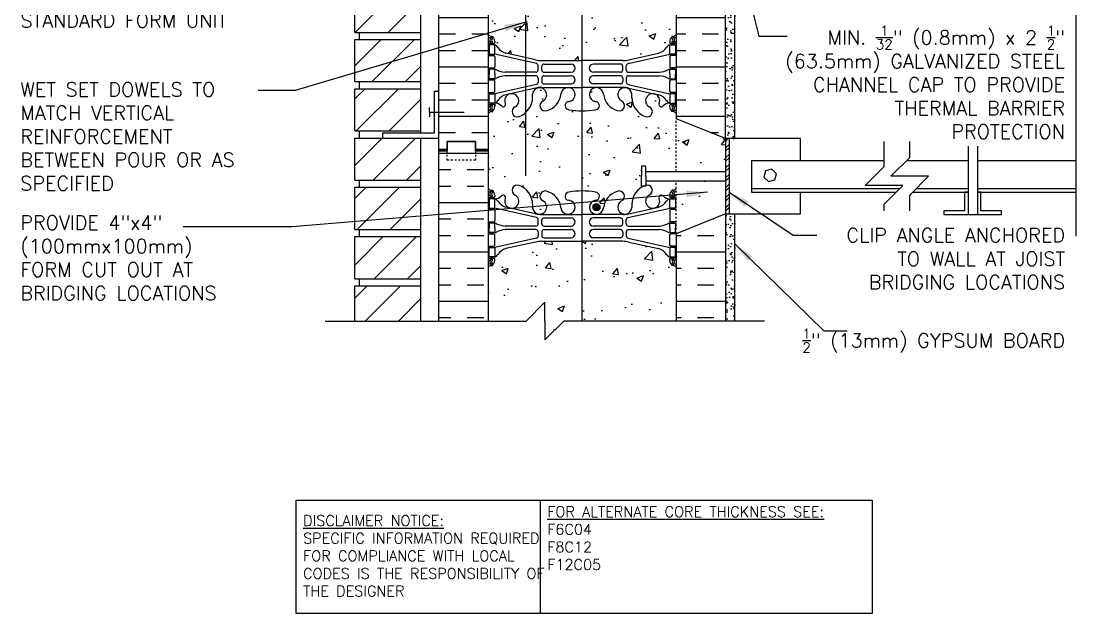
# Model space of a CAD drawing. Header units: inches. Extents: x 242.5 to 299.6, y 180 to 251.1.
# Drawn here: x 242.5 to 299.6, y 180 to 211.5 of the extents above; entities that cross this region are included whole.
import ezdxf

# ---------------------------------------------------------------- set-up
doc = ezdxf.new("R2010")
doc.units = ezdxf.units.IN
doc.header["$LTSCALE"] = 0.5
doc.header["$MEASUREMENT"] = 0
doc.linetypes.add('DASHED2', pattern=[0.375, 0.25, -0.125])
for name, color, linetype in [('HATCH', 12, 'Continuous'), ('line25', 2, 'Continuous'), ('LINE3', 3, 'Continuous'), ('LINE50', 5, 'Continuous'), ('LINE9', 9, 'Continuous'), ('TEXT', 4, 'Continuous'), ('Web_Edge', 9, 'Continuous')]:
    doc.layers.add(name, color=color, linetype=linetype)
doc.styles.add('DIM', font='romans.shx', dxfattribs={"width": 0.7})
doc.styles.add('ROMANS', font='romans.shx', dxfattribs={"height": 1.125})
doc.styles.get("Standard").update_dxf_attribs({"font": 'romans.shx', "height": 1.125})
doc.dimstyles.new('ext_12', dxfattribs={"dimscale": 12, "dimtxt": 0.09375, "dimasz": 0.09375, "dimexe": 0.09375, "dimexo": 0.0625, "dimgap": 0.0625, "dimtad": 1, "dimdec": 1, "dimzin": 3, "dimdsep": 46, "dimlunit": 4, "dimtxsty": 'DIM', "dimcen": 0.09, "dimdle": 0.09375, "dimclrt": 4, "dimadec": 0, "dimazin": 0, "dimtfac": 1, "dimtdec": 1, "dimtmove": 2, "dimatfit": 3, "dimfxl": 1, "dimfrac": 2, "dimtolj": 1, "dimtzin": 0, "dimarcsym": 0})
pattern_1 = [(37.5, (-108.9242, -27.88377), (-0.01574834, 0.48170594), [0, -0.38, 0, -0.425, 0, -0.40625]), (7.5, (-108.9242, -27.8838), (0.4424442, 0.7055365), [0, -0.205, 0, -0.3425, 0, -0.13125]), (327.5, (-109.2317, -27.88377), (0.77853547, 0.00141476), [0, -0.125, 0, -0.45, 0, -0.5875]), (317.5, (-109.2317, -27.8838), (0.75153165, 0.2194189), [0, -0.0625, 0, -0.295, 0, -0.3375])]
pattern_2 = [(50, (0, 0), (3.5863, -0.31376), [0.375, -4.125]), (355, (0, 0), (-0.693757, 3.76096), [0.3, -3.3]), (100.4514, (0.299, -0.026), (2.892544, 3.4472), [0.3187, -3.50571]), (46.1842, (0, 1), (5.336207, -0.827596), [0.5625, -6.1875]), (96.6356, (0.4447, 0.931), (4.67331, 4.87059), [0.47805, -5.25857]), (351.1842, (0, 1), (4.67331, 4.87059), [0.45, -4.95]), (21, (0.5, 0.75), (2.984535, -2.013094), [0.375, -4.125]), (326, (0.5, 0.75), (1.216577, 3.62575), [0.3, -3.3]), (71.4514, (0.7487, 0.5822), (4.201112, 1.612656), [0.3187, -3.50571]), (37.5, (0, 0), (0.0607993, 1.6644693), [0, -3.26, 0, -3.35, 0, -3.3125]), (7.5, (0, 0), (1.315348, 1.9720586), [0, -1.91, 0, -3.185, 0, -1.2625]), (327.5, (-1.115, 0), (2.669112, -0.1127744), [0, -1.25, 0, -3.9, 0, -5.175]), (317.5, (-1.615, 0), (2.915931, 0.500525), [0, -1.625, 0, -2.59, 0, -3.675])]

msp = doc.modelspace()

# ---------------------------------------------------------------- hatches: boundary and pattern name
at = {"layer": 'HATCH'}
h = msp.add_hatch(dxfattribs=at)
h.set_pattern_fill('ANSI31', color=256, scale=10, style=0)
h.set_pattern_definition([(45, (261.5453, 229.8714), (-0.883883, 0.883883), [])])
h.paths.add_polyline_path([(263.746, 231.531), (260.246, 231.531), (260.246, 229.281), (263.746, 229.281)])
h.paths.add_polyline_path([(263.746, 234.09), (260.246, 234.09), (260.246, 231.906), (263.746, 231.906)])
h.paths.add_polyline_path([(263.746, 237.279), (260.246, 237.279), (260.246, 236.59), (263.746, 236.59)])
h.paths.add_polyline_path([(263.746, 239.904), (260.246, 239.904), (260.246, 237.654), (263.746, 237.654)])
h.paths.add_polyline_path([(263.746, 242.529), (260.246, 242.529), (260.246, 240.279), (263.746, 240.279)])
h.paths.add_polyline_path([(263.746, 245.154), (260.246, 245.154), (260.246, 242.904), (263.746, 242.904)])
h.paths.add_polyline_path([(263.746, 247.779), (260.246, 247.779), (260.246, 245.529), (263.746, 245.529)])
h.paths.add_polyline_path([(263.746, 197.406), (260.246, 197.406), (260.246, 195.534), (263.746, 195.534)])
h.paths.add_polyline_path([(263.746, 200.031), (260.246, 200.031), (260.246, 197.781), (263.746, 197.781)])
h.paths.add_polyline_path([(263.746, 202.656), (260.246, 202.656), (260.246, 200.406), (263.746, 200.406)])
h.paths.add_polyline_path([(263.746, 205.281), (261.708, 205.281), (260.246, 205.281), (260.246, 203.031), (263.746, 203.031)])
h.paths.add_polyline_path([(263.746, 207.906), (260.246, 207.906), (260.246, 205.656), (263.746, 205.656)])
h.paths.add_polyline_path([(263.746, 210.531), (260.246, 210.531), (260.246, 208.281), (263.746, 208.281)])
h.paths.add_polyline_path([(263.746, 213.156), (260.246, 213.156), (260.246, 210.906), (263.746, 210.906)])
h.paths.add_polyline_path([(263.746, 215.781), (260.246, 215.781), (260.246, 213.531), (263.746, 213.531)])
h.paths.add_polyline_path([(263.746, 218.406), (260.246, 218.406), (260.246, 216.156), (263.746, 216.156)])
h.paths.add_polyline_path([(263.746, 221.031), (260.246, 221.031), (260.246, 218.781), (263.746, 218.781)])
h.paths.add_polyline_path([(263.746, 223.656), (260.246, 223.656), (260.246, 221.406), (263.746, 221.406)])
h.paths.add_polyline_path([(263.746, 226.281), (260.246, 226.281), (260.246, 224.031), (263.746, 224.031)])
h.paths.add_polyline_path([(263.746, 228.906), (260.246, 228.906), (260.246, 226.656), (263.746, 226.656)])
h = msp.add_hatch(dxfattribs=at)
h.set_pattern_fill('AR-CONC', color=256, scale=0.5)
h.set_pattern_definition(pattern_2)
h.paths.add_polyline_path([(277.344, 244.567, 0.336749), (276.682, 244.461, 0.520567), (276.295, 244.461, 0.520567), (275.795, 244.461, 0.259173), (275.344, 244.681, 0.259173), (274.892, 244.461, 0.520567), (274.393, 244.461, 0.520567), (274.006, 244.461, 0.336749), (273.344, 244.567, 0.336749), (272.682, 244.461, 0.520567), (272.295, 244.461, 0.520567), (271.795, 244.461, 0.520567), (270.949, 244.461, 0.520567), (270.667, 244.461, 0.520567), (269.772, 244.461, 0.520567), (269.032, 244.461, 0.520567), (268.339, 244.461, 0.520567), (268.119, 244.461, 0.321585), (267.344, 244.487), (267.344, 243.846, 0.088416), (267.49, 243.749), (267.58, 243.749), (267.58, 243.707, -0.249069), (267.69, 243.5), (267.69, 243.433, -0.414214), (267.627, 243.37), (267.58, 243.37), (267.58, 243.3), (267.685, 243.3, 0.231736), (268.042, 243.451, -0.8344), (268.254, 243.326), (268.242, 243.304, 2.155404), (268.781, 243.499, -1), (268.994, 244.01, -0.311223), (269.703, 242.994), (269.703, 242.829, 1.661382), (270.264, 243.182, -1), (270.478, 243.693, -0.307094), (271.216, 242.797, 1.604516), (271.775, 243.173, 0.055617), (271.596, 243.219, -0.843243), (271.63, 243.651, -0.047544), (272.344, 243.716, -0.047544), (273.058, 243.651, -0.843243), (273.092, 243.219, 0.055617), (272.913, 243.173, 1.604516), (273.471, 242.797, -0.307094), (274.21, 243.693, -1), (274.424, 243.182, 1.661382), (274.985, 242.829), (274.984, 242.974, -0.316114), (275.693, 244.01, -1), (275.907, 243.499, 2.155404), (276.445, 243.304), (276.434, 243.326, -0.834375), (276.645, 243.451, 0.23174), (277.003, 243.3), (277.108, 243.3), (277.108, 243.37), (277.06, 243.37, -0.414214), (276.998, 243.433), (276.998, 243.5, -0.249069), (277.108, 243.707), (277.108, 243.749), (277.198, 243.749, 0.08841), (277.344, 243.846)])
h.paths.add_polyline_path([(276.998, 240), (276.998, 240.068, -0.414214), (277.06, 240.13), (277.108, 240.13), (277.108, 240.2), (277.003, 240.2, -0.168672), (276.817, 240.35, 0.17445), (276.409, 240.646), (274.829, 240.998, 0.054974), (274.502, 241.035), (272.344, 241.035), (270.186, 241.035, 0.054974), (269.859, 240.998), (268.278, 240.646, 0.17445), (267.871, 240.35, -0.168672), (267.685, 240.2), (267.58, 240.2), (267.58, 240.13), (267.627, 240.13, -0.414214), (267.69, 240.068), (267.69, 240, -0.249069), (267.58, 239.793), (267.58, 239.751), (267.49, 239.751, 0.088416), (267.344, 239.654), (267.344, 236.59), (269.483, 236.59), (270.483, 235.59), (270.483, 237.59), (271.483, 236.59), (277.344, 236.59), (277.344, 239.654, 0.08841), (277.198, 239.751), (277.108, 239.751), (277.108, 239.793, -0.249069)])
h.paths.add_polyline_path([(277.344, 234.09), (271.483, 234.09), (270.483, 235.09), (270.483, 233.09), (269.483, 234.09), (267.344, 234.09), (267.344, 228.785, 0.088416), (267.49, 228.688), (267.58, 228.688), (267.58, 228.646, -0.249069), (267.69, 228.439), (267.69, 228.372, -0.414214), (267.627, 228.309), (267.58, 228.309), (267.58, 228.239), (267.685, 228.239, -0.168672), (267.871, 228.089, 0.17445), (268.278, 227.794), (269.859, 227.441, 0.054974), (270.186, 227.405), (272.344, 227.405), (274.502, 227.405, 0.054974), (274.829, 227.441), (276.409, 227.794, 0.17445), (276.817, 228.089, -0.168672), (277.003, 228.239), (277.108, 228.239), (277.108, 228.309), (277.06, 228.309, -0.414214), (276.998, 228.372), (276.998, 228.439, -0.249069), (277.108, 228.646), (277.108, 228.688), (277.198, 228.688, 0.08841), (277.344, 228.785)])
h.paths.add_polyline_path([(274.548, 224.59), (274.798, 224.59, -0.414214), (275.048, 224.34), (275.048, 223.34, 0.414214), (275.298, 223.09), (275.363, 223.09), (275.363, 224.59), (275.405, 224.59, -0.229794), (274.984, 225.445), (274.985, 225.61, 1.661382), (274.424, 225.258, -1), (274.21, 224.747, -0.307094), (273.471, 225.642, 1.604516), (272.913, 225.266, 0.055617), (273.092, 225.221, -0.843243), (273.058, 224.788, -0.047544), (272.344, 224.723, -0.047544), (271.63, 224.788, -0.843243), (271.596, 225.221, 0.055617), (271.775, 225.266, 1.604516), (271.216, 225.642, -0.307094), (270.478, 224.747, -1), (270.264, 225.258, 1.661382), (269.703, 225.61), (269.703, 225.465, -0.316114), (268.994, 224.429, -1), (268.781, 224.941, 2.155404), (268.242, 225.135), (268.254, 225.114, -0.834375), (268.042, 224.988, 0.23174), (267.685, 225.139), (267.58, 225.139), (267.58, 225.069), (267.627, 225.069, -0.414214), (267.69, 225.007), (267.69, 224.939, -0.249069), (267.58, 224.732), (267.58, 224.69), (267.49, 224.69, 0.088416), (267.344, 224.593), (267.344, 222.588, -0.498935), (267.755, 222.574, -0.520567), (268.291, 222.574, -0.520567), (269.03, 222.574, -0.520567), (269.691, 222.574, -0.520567), (270.257, 222.574, -0.520567), (271.11, 222.574, -0.520567), (272.099, 222.574, -0.520567), (272.887, 222.574, -0.520567), (273.771, 222.574, -0.506879), (274.548, 222.59)])
h.paths.add_polyline_path([(276.998, 224.939), (276.998, 225.007, -0.414214), (277.06, 225.069), (277.108, 225.069), (277.108, 225.139), (277.003, 225.139, 0.231736), (276.645, 224.988, -0.8344), (276.434, 225.114), (276.445, 225.135, 2.155404), (275.907, 224.941, -0.400391), (276.06, 224.59), (277.344, 224.59), (277.344, 224.593, 0.08841), (277.198, 224.69), (277.108, 224.69), (277.108, 224.732, -0.249069)])
h.paths.add_polyline_path([(275.313, 222.59), (274.548, 222.59, 0.506879), (273.771, 222.574, 0.520567), (272.887, 222.574, 0.520567), (272.099, 222.574, 0.520567), (271.11, 222.574, 0.520567), (270.257, 222.574, 0.520567), (269.691, 222.574, 0.520567), (269.03, 222.574, 0.520567), (268.291, 222.574, 0.520567), (267.755, 222.574, 0.498935), (267.344, 222.588), (267.344, 220.593, 0.088416), (267.49, 220.496), (267.58, 220.496), (267.58, 220.454, -0.249069), (267.69, 220.247), (267.69, 220.179, -0.414214), (267.627, 220.117), (267.58, 220.117), (267.58, 220.047), (267.685, 220.047, 0.231736), (268.042, 220.198, -0.8344), (268.254, 220.072), (268.242, 220.051, 2.155404), (268.781, 220.245, -1), (268.994, 220.756, -0.311223), (269.703, 219.74), (269.703, 219.575, 1.661382), (270.264, 219.928, -1), (270.478, 220.439, -0.307094), (271.216, 219.544, 1.604516), (271.775, 219.92, 0.055617), (271.596, 219.965, -0.843243), (271.63, 220.398, -0.047544), (272.344, 220.462, -0.047544), (273.058, 220.398, -0.843243), (273.092, 219.965, 0.055617), (272.913, 219.92, 1.604516), (273.471, 219.544, -0.307094), (274.21, 220.439, -1), (274.424, 219.928, 1.661382), (274.985, 219.575), (274.984, 219.721, -0.204955), (275.313, 220.515)])
h.paths.add_polyline_path([(277.344, 216.401, 0.08841), (277.198, 216.498), (277.108, 216.498), (277.108, 216.54, -0.249069), (276.998, 216.747), (276.998, 216.814, -0.414214), (277.06, 216.877), (277.108, 216.877), (277.108, 216.947), (277.003, 216.947, -0.168672), (276.817, 217.096, 0.17445), (276.409, 217.392), (274.829, 217.745, 0.054974), (274.502, 217.781), (272.344, 217.781), (270.186, 217.781, 0.054974), (269.859, 217.745), (268.278, 217.392, 0.17445), (267.871, 217.096, -0.168672), (267.685, 216.947), (267.58, 216.947), (267.58, 216.877), (267.627, 216.877, -0.414214), (267.69, 216.814), (267.69, 216.747, -0.249069), (267.58, 216.54), (267.58, 216.498), (267.49, 216.498, 0.088416), (267.344, 216.401), (267.344, 210.785, 0.088416), (267.49, 210.688), (267.58, 210.688), (267.58, 210.646, -0.249069), (267.69, 210.439), (267.69, 210.372, -0.414214), (267.627, 210.309), (267.58, 210.309), (267.58, 210.239), (267.685, 210.239, -0.168672), (267.871, 210.089, 0.17445), (268.278, 209.794), (269.859, 209.441, 0.054974), (270.186, 209.405), (272.344, 209.405), (274.502, 209.405, 0.054974), (274.829, 209.441), (276.409, 209.794, 0.17445), (276.817, 210.089, -0.168672), (277.003, 210.239), (277.108, 210.239), (277.108, 210.309), (277.06, 210.309, -0.414214), (276.998, 210.372), (276.998, 210.439, -0.249069), (277.108, 210.646), (277.108, 210.688), (277.198, 210.688, 0.08841), (277.344, 210.785)])
h.paths.add_polyline_path([(275.503, 203.775), (275.729, 203.775), (275.729, 203.497), (277.344, 203.497), (277.344, 206.305), (277.344, 206.593, 0.08841), (277.198, 206.69), (277.108, 206.69), (277.108, 206.732, -0.249069), (276.998, 206.939), (276.998, 207.007, -0.414214), (277.06, 207.069), (277.108, 207.069), (277.108, 207.139), (277.003, 207.139, 0.231736), (276.645, 206.988, -0.8344), (276.434, 207.114), (276.445, 207.135, 2.155404), (275.907, 206.941, -1), (275.693, 206.429, -0.311223), (274.984, 207.445), (274.985, 207.61, 1.661382), (274.424, 207.258, -1), (274.21, 206.747, -0.30095), (273.474, 207.619, 1.661382), (272.913, 207.266, 0.055617), (273.092, 207.221, -0.843243), (273.058, 206.788, -0.047544), (272.344, 206.723, -0.047544), (271.63, 206.788, -0.843243), (271.596, 207.221, 0.055617), (271.775, 207.266, 1.661382), (271.214, 207.619, -0.30095), (270.478, 206.747, -1), (270.264, 207.258, 1.661382), (269.703, 207.61), (269.703, 207.445, -0.311223), (268.994, 206.429, -1), (268.781, 206.941, 2.155404), (268.242, 207.135), (268.254, 207.114, -0.834375), (268.042, 206.988, 0.23174), (267.685, 207.139), (267.58, 207.139), (267.58, 207.069), (267.627, 207.069, -0.414214), (267.69, 207.007), (267.69, 206.939, -0.249069), (267.58, 206.732), (267.58, 206.69), (267.49, 206.69, 0.088416), (267.344, 206.593), (267.344, 204.593), (267.344, 202.593, 0.088416), (267.49, 202.496), (267.58, 202.496), (267.58, 202.454, -0.249069), (267.69, 202.247), (267.69, 202.179, -0.414214), (267.627, 202.117), (267.58, 202.117), (267.58, 202.047), (267.685, 202.047, 0.231736), (268.042, 202.198, -0.8344), (268.254, 202.072), (268.242, 202.051, 2.155404), (268.781, 202.245, -1), (268.994, 202.756, -0.311223), (269.703, 201.74), (269.703, 201.575, 1.661382), (270.264, 201.928, -1), (270.478, 202.439, -0.30095), (271.214, 201.567, 1.661382), (271.775, 201.92, 0.055617), (271.596, 201.965, -0.843243), (271.63, 202.398, -0.047544), (272.344, 202.462, -0.047544), (273.058, 202.398, -0.843243), (273.092, 201.965, 0.055617), (272.913, 201.92, 1.661382), (273.474, 201.567, -0.30095), (274.21, 202.439, -1), (274.424, 201.928, 1.661382), (274.985, 201.575), (274.984, 201.74, -0.286808), (275.603, 202.718), (275.503, 202.718), (275.503, 203.247)])
h.paths.add_polyline_path([(277.108, 202.496), (277.198, 202.496, 0.08841), (277.344, 202.593), (277.344, 202.997), (275.729, 202.997), (275.729, 202.769, -0.933253), (275.907, 202.245, 2.155404), (276.445, 202.051), (276.434, 202.072, -0.834375), (276.645, 202.198, 0.23174), (277.003, 202.047), (277.108, 202.047), (277.108, 202.117), (277.06, 202.117, -0.414214), (276.998, 202.179), (276.998, 202.247, -0.249069), (277.108, 202.454)], flags=17)
h.paths.add_polyline_path([(277.344, 198.401, 0.08841), (277.198, 198.498), (277.108, 198.498), (277.108, 198.54, -0.249069), (276.998, 198.747), (276.998, 198.814, -0.414214), (277.06, 198.877), (277.108, 198.877), (277.108, 198.947), (277.003, 198.947, -0.155529), (276.827, 199.081, 0.180914), (276.409, 199.392), (274.829, 199.745, 0.054974), (274.502, 199.781), (272.344, 199.781), (270.186, 199.781, 0.054974), (269.859, 199.745), (268.278, 199.392, 0.180914), (267.86, 199.081, -0.155529), (267.685, 198.947), (267.58, 198.947), (267.58, 198.877), (267.627, 198.877, -0.414214), (267.69, 198.814), (267.69, 198.747, -0.249069), (267.58, 198.54), (267.58, 198.498), (267.49, 198.498, 0.088416), (267.344, 198.401), (267.344, 195.534), (269.358, 195.534), (270.358, 196.534), (270.358, 195.534), (270.358, 194.534), (271.358, 195.534), (277.344, 195.534)])
h = msp.add_hatch(dxfattribs=at)
h.set_pattern_fill('INSUL', color=256, scale=7, style=0)
h.set_pattern_definition([(0, (278.723, 214.316), (0, 2.625), []), (0, (278.723, 215.191), (0, 2.625), [0.875, -0.875]), (0, (278.723, 216.066), (0, 2.625), [0.875, -0.875])])
h.paths.add_polyline_path([(279.969, 222.593), (279.531, 222.593), (279.531, 222.093), (278.031, 222.093), (278.031, 222.593), (277.344, 222.593), (277.344, 221.09), (277.344, 206.305), (279.969, 205.247)])
h.paths.add_polyline_path([(264.719, 204.593), (265.156, 204.593), (265.156, 205.093), (266.656, 205.093), (266.656, 204.593), (267.344, 204.593), (267.344, 222.593), (266.656, 222.593), (266.656, 223.093), (265.156, 223.093), (265.156, 222.593), (264.719, 222.593)])
h = msp.add_hatch(dxfattribs=at)
h.set_pattern_fill('AR-SAND', color=256, scale=0.25, style=0)
h.set_pattern_definition(pattern_1)
h.paths.add_polyline_path([(279.969, 205.534), (279.969, 205.247), (280.469, 205.247), (280.469, 223.09), (280.234, 223.09), (279.969, 223.09)])
h = msp.add_hatch(dxfattribs=at)
h.set_pattern_fill('AR-CONC', color=256, scale=0.5, style=0)
h.set_pattern_definition([(50, (0, 0), (3.5863, -0.31376), [0.375, -4.125]), (355, (0, 0), (-0.693757, 3.76096), [0.3, -3.3]), (100.4514, (0.299, -0.026), (2.892547, 3.447198), [0.3187, -3.50571]), (46.1842, (0, 1), (5.336205, -0.827595), [0.5625, -6.1875]), (96.6356, (0.4447, 0.931), (4.67331, 4.87059), [0.47805, -5.258565]), (351.1842, (0, 1), (4.67331, 4.87059), [0.45, -4.95]), (21, (0.5, 0.75), (2.984535, -2.013094), [0.375, -4.125]), (326, (0.5, 0.75), (1.216577, 3.62575), [0.3, -3.3]), (71.4514, (0.7487, 0.5822), (4.201113, 1.612652), [0.3187, -3.50571]), (37.5, (0, 0), (0.0607993, 1.6644693), [0, -3.26, 0, -3.35, 0, -3.3125]), (7.5, (0, 0), (1.315348, 1.972059), [0, -1.91, 0, -3.185, 0, -1.2625]), (327.5, (-1.115, 0), (2.669112, -0.1127744), [0, -1.25, 0, -3.9, 0, -5.175]), (317.5, (-1.615, 0), (2.915931, 0.500525), [0, -1.625, 0, -2.59, 0, -3.675])])
h.paths.add_polyline_path([(276.998, 207.09, -0.414214), (277.06, 207.152), (277.108, 207.152), (277.108, 207.222), (277.003, 207.222), (274.785, 206.726, 0.188749), (274.71, 206.675), (276.998, 206.675)])
h = msp.add_hatch(dxfattribs=at)
h.set_pattern_fill('AR-CONC', color=256, scale=0.5)
h.set_pattern_definition(pattern_2)
h.paths.add_polyline_path([(279.969, 205.247), (277.344, 206.305), (277.344, 203.497), (279.969, 203.497)])
h.paths.add_polyline_path([(279.969, 202.997), (277.344, 202.997), (277.344, 200.188), (279.969, 201.247)])
h = msp.add_hatch(dxfattribs=at)
h.set_pattern_fill('INSUL', color=256, scale=7, style=0)
h.set_pattern_definition([(0, (278.476, 196.5947), (0, 2.625), []), (0, (278.476, 197.4697), (0, 2.625), [0.875, -0.875]), (0, (278.476, 198.3447), (0, 2.625), [0.875, -0.875])])
h.paths.add_polyline_path([(279.969, 201.247), (277.344, 200.188), (277.344, 195.534), (279.969, 195.534)])
h.paths.add_polyline_path([(264.719, 195.534), (267.344, 195.534), (267.344, 204.593), (266.656, 204.593), (266.656, 205.093), (265.156, 205.093), (265.156, 204.593), (264.719, 204.593)])
h = msp.add_hatch(dxfattribs=at)
h.set_pattern_fill('ANSI32', color=256, style=0)
h.set_pattern_definition([(45, (-108.7367, -25.38627), (-0.26516504, 0.26516504), []), (45, (-108.55993, -25.38627), (-0.26516504, 0.26516504), [])])
h.paths.add_polyline_path([(280.156, 205.247), (279.969, 205.247), (279.969, 201.247), (280.156, 201.247)])
h = msp.add_hatch(dxfattribs=at)
h.set_pattern_fill('AR-SAND', color=256, scale=0.25, style=0)
h.set_pattern_definition(pattern_1)
h.paths.add_polyline_path([(280.469, 201.247), (279.969, 201.247), (279.969, 195.534), (280.469, 195.534)])
at = {"layer": 'LINE3'}
h = msp.add_hatch(color=256, dxfattribs=at)
h.paths.add_polyline_path([(273.284, 201.629, 0.831395), (272.915, 201.629)])
h.paths.add_polyline_path([(273.287, 201.595, 0.045935), (273.284, 201.629), (272.915, 201.629, 0.045935), (272.912, 201.595, 1)])

# ---------------------------------------------------------------- linework, layer by layer
at = {"layer": 'line25'}
for p, q in [((267.344, 222.593), (267.344, 204.593)), ((277.344, 222.593), (277.344, 206.305)), ((263.746, 221.036), (263.746, 205.531)), ((260.246, 210.906), (260.246, 213.156)), ((260.246, 210.906), (263.746, 210.906)), ((260.496, 210.531), (260.496, 210.906)), ((260.496, 210.531), (260.496, 210.906)), ((260.246, 208.281), (260.246, 210.531)), ((260.246, 210.531), (263.746, 210.531)), ((260.246, 208.281), (263.746, 208.281)), ((260.246, 205.656), (260.246, 207.906)), ((260.246, 207.906), (263.746, 207.906)), ((260.496, 207.906), (260.496, 208.281)), ((260.496, 207.906), (260.496, 208.281)), ((279.969, 205.247), (277.344, 206.305)), ((260.246, 205.656), (263.746, 205.656)), ((260.496, 205.281), (260.496, 205.656)), ((260.496, 205.281), (260.496, 205.656)), ((260.246, 203.031), (260.246, 205.281)), ((260.246, 205.281), (263.746, 205.281)), ((263.746, 205.281), (263.746, 195.534)), ((280.156, 205.247), (280.156, 201.247)), ((267.344, 204.593), (267.344, 195.534)), ((281.344, 204.09), (288.406, 204.09)), ((281.344, 204.09), (281.344, 202.403)), ((289.615, 204.09), (292.875, 204.09)), ((293.375, 204.09), (298.609, 204.09)), ((275.729, 203.497), (279.969, 203.497)), ((260.246, 203.031), (263.746, 203.031)), ((260.496, 202.656), (260.496, 203.031)), ((260.496, 202.656), (260.496, 203.031)), ((275.729, 202.997), (279.969, 202.997)), ((260.246, 200.406), (260.246, 202.656)), ((260.246, 202.656), (263.746, 202.656)), ((281.344, 202.59), (289.241, 202.59)), ((281.344, 202.403), (289.053, 202.403)), ((289.928, 202.403), (292.875, 202.403)), ((290.115, 202.59), (292.875, 202.59)), ((293.375, 202.59), (298.609, 202.59)), ((293.375, 202.403), (298.609, 202.403)), ((279.969, 201.247), (277.344, 200.188)), ((260.246, 200.406), (263.746, 200.406)), ((260.246, 197.781), (260.246, 200.031)), ((260.246, 200.031), (263.746, 200.031)), ((260.496, 200.031), (260.496, 200.406)), ((260.496, 200.031), (260.496, 200.406)), ((277.344, 200.188), (277.344, 195.534)), ((260.246, 197.781), (263.746, 197.781)), ((260.496, 197.406), (260.496, 197.781)), ((260.496, 197.406), (260.496, 197.781)), ((260.246, 195.534), (260.246, 197.406)), ((260.246, 197.406), (263.746, 197.406))]:
    msp.add_line(p, q, dxfattribs=at)
at = {"layer": 'line25', "color": 12}
for p, q in [((283.969, 205.247), (279.969, 205.247)), ((283.969, 204.09), (283.969, 205.247)), ((283.969, 201.247), (283.969, 202.403)), ((279.969, 201.247), (283.969, 201.247))]:
    msp.add_line(p, q, dxfattribs=at)
at = {"layer": 'line25'}
for points in [[(280.156, 205.247), (279.969, 205.247), (279.969, 201.247), (280.156, 201.247)], [(275.729, 203.247), (275.729, 203.775), (275.503, 203.775), (275.503, 203.247)], [(275.729, 203.247), (275.729, 202.718), (275.503, 202.718), (275.503, 203.247)]]:
    msp.add_lwpolyline(points, dxfattribs=at)
at = {"layer": 'line25', "color": 12}
msp.add_lwpolyline([(282.432, 203.623), (282.1, 203.534), (282.011, 203.202), (282.254, 202.959), (282.586, 203.048), (282.675, 203.38)], close=True, dxfattribs=at)
at = {"layer": 'LINE3'}
for p, q in [((269.321, 234.09), (269.321, 203.272)), ((272.33, 221.25), (272.33, 195.534))]:
    msp.add_line(p, q, dxfattribs=at)
msp.add_circle((273.1, 201.595), 0.188, dxfattribs=at)
at = {"layer": 'LINE50', "color": 9}
for p, q in [((280.469, 205.247), (280.469, 223.09)), ((280.469, 195.534), (280.469, 201.247))]:
    msp.add_line(p, q, dxfattribs=at)
at = {"layer": 'LINE50'}
for p, q in [((264.719, 204.593), (264.719, 222.593)), ((279.969, 205.247), (279.969, 222.593)), ((264.719, 195.534), (264.719, 204.593)), ((279.969, 201.247), (279.969, 195.534))]:
    msp.add_line(p, q, dxfattribs=at)
for points in [[(267.344, 204.593), (266.656, 204.593), (266.656, 205.093), (265.156, 205.093), (265.156, 204.593), (264.719, 204.593)], [(264.719, 204.593), (265.156, 204.593), (265.156, 205.093), (266.656, 205.093), (266.656, 204.593), (267.344, 204.593)]]:
    msp.add_lwpolyline(points, dxfattribs=at)
at = {"layer": 'LINE9'}
for p, q in [((264.458, 207.781), (264.458, 205.531)), ((264.458, 207.781), (264.708, 207.781)), ((264.208, 206.656), (264.208, 206.906)), ((264.208, 206.656), (266.054, 206.656)), ((264.208, 206.656), (264.208, 206.406)), ((264.458, 205.531), (261.708, 205.531)), ((261.708, 205.531), (261.708, 205.281)), ((261.708, 205.281), (264.708, 205.281)), ((292.875, 204.84), (292.875, 201.215)), ((293.375, 204.84), (293.375, 201.215)), ((270.358, 196.534), (269.358, 195.534)), ((270.358, 195.534), (270.358, 196.534)), ((258.668, 195.534), (269.358, 195.534)), ((270.358, 195.534), (270.358, 194.534)), ((270.358, 194.534), (271.358, 195.534)), ((282.047, 195.534), (271.358, 195.534))]:
    msp.add_line(p, q, dxfattribs=at)
at = {"layer": 'LINE9', "linetype": 'DASHED2', "ltscale": 0.5}
for p, q in [((277.344, 203.497), (277.344, 206.305)), ((277.344, 200.188), (277.344, 202.997))]:
    msp.add_line(p, q, dxfattribs=at)
at = {"layer": 'LINE9'}
for points in [[(298.609, 230.385), (298.609, 215.495), (297.609, 214.495), (298.609, 214.495), (299.609, 214.495), (298.609, 213.495), (298.609, 200.05)], [(288.407, 201.403), (288.406, 201.756), (289.406, 202.756), (287.406, 202.756), (288.406, 203.756), (288.407, 205.09)], [(289.772, 201.403), (289.772, 202.247), (290.772, 203.247), (288.772, 203.247), (289.772, 204.247), (289.772, 205.09)], [(292.875, 202.403), (292.688, 202.403), (292.688, 201.403), (291.586, 201.403), (291.586, 201.215), (294.665, 201.215), (294.665, 201.403), (293.563, 201.403), (293.563, 202.403), (293.375, 202.403)]]:
    msp.add_lwpolyline(points, dxfattribs=at)
at = {"layer": 'LINE9', "linetype": 'DASHED2', "ltscale": 0.15}
msp.add_lwpolyline([(266.656, 204.593), (266.656, 204.593), (266.656, 204.093), (265.156, 204.093), (265.156, 204.593), (265.156, 204.593)], dxfattribs=at)
msp.add_lwpolyline([(266.656, 204.593), (266.656, 204.593), (266.656, 204.093), (265.156, 204.093), (265.156, 204.593), (265.156, 204.593)], dxfattribs=at)
at = {"layer": 'TEXT'}
msp.add_lwpolyline([(257.123, 186.005), (270.106, 186.005), (270.106, 179.967), (257.123, 179.967)], close=True, dxfattribs=at)
msp.add_lwpolyline([(270.106, 186.005), (287.767, 186.005), (287.767, 179.967), (270.106, 179.967)], dxfattribs=at)
at = {"layer": 'Web_Edge'}
for p, q in [((267.344, 210.409), (267.422, 210.409)), ((267.344, 210.309), (267.627, 210.309)), ((267.49, 210.688), (267.58, 210.688)), ((267.49, 210.309), (267.49, 210.239)), ((267.58, 210.688), (267.58, 210.646)), ((267.58, 210.309), (267.58, 210.239)), ((267.69, 210.439), (267.69, 210.372)), ((276.998, 210.439), (276.998, 210.372)), ((277.344, 210.309), (277.06, 210.309)), ((277.198, 210.688), (277.108, 210.688)), ((277.108, 210.688), (277.108, 210.646)), ((277.108, 210.309), (277.108, 210.239)), ((277.198, 210.309), (277.198, 210.239)), ((277.344, 210.409), (277.266, 210.409)), ((267.344, 209.669), (267.627, 209.669)), ((267.49, 209.739), (267.49, 209.669)), ((267.58, 209.739), (267.58, 209.669)), ((269.902, 209.242), (267.685, 209.739)), ((267.69, 209.607), (267.69, 209.072)), ((269.859, 209.441), (268.278, 209.794)), ((274.785, 209.242), (277.003, 209.739)), ((274.829, 209.441), (276.409, 209.794)), ((276.998, 209.607), (276.998, 209.072)), ((277.344, 209.669), (277.06, 209.669)), ((277.108, 209.739), (277.108, 209.669)), ((277.198, 209.739), (277.198, 209.669)), ((270, 208.908), (270, 209.12)), ((270.186, 209.405), (272.344, 209.405)), ((270.188, 208.909), (270.188, 209.093)), ((270.313, 209.218), (271.752, 209.218)), ((274.502, 209.405), (272.344, 209.405)), ((274.375, 209.218), (272.936, 209.218)), ((274.5, 208.909), (274.5, 209.093)), ((274.688, 208.908), (274.688, 209.12)), ((267.344, 209.009), (267.627, 209.009)), ((267.49, 209.009), (267.49, 208.939)), ((267.58, 209.009), (267.58, 208.939)), ((269.875, 208.783), (268.238, 208.783)), ((269.875, 208.595), (268.238, 208.595)), ((270, 208.47), (270, 208.258)), ((270.188, 208.469), (270.188, 208.285)), ((270.313, 208.784), (271.752, 208.784)), ((270.313, 208.594), (271.752, 208.594)), ((274.375, 208.784), (272.936, 208.784)), ((274.375, 208.594), (272.936, 208.594)), ((274.5, 208.469), (274.5, 208.285)), ((274.688, 208.47), (274.688, 208.258)), ((274.813, 208.783), (276.45, 208.783)), ((274.813, 208.595), (276.45, 208.595)), ((277.344, 209.009), (277.06, 209.009)), ((277.108, 209.009), (277.108, 208.939)), ((277.198, 209.009), (277.198, 208.939)), ((267.344, 208.369), (267.627, 208.369)), ((267.49, 208.369), (267.49, 208.439)), ((267.58, 208.369), (267.58, 208.439)), ((269.902, 208.136), (267.685, 207.639)), ((267.69, 207.772), (267.69, 208.307)), ((269.859, 207.937), (268.278, 207.584)), ((270.186, 207.973), (272.344, 207.973)), ((270.313, 208.16), (271.752, 208.16)), ((274.502, 207.973), (272.344, 207.973)), ((274.375, 208.16), (272.936, 208.16)), ((274.785, 208.136), (277.003, 207.639)), ((274.829, 207.937), (276.409, 207.584)), ((276.998, 207.772), (276.998, 208.307)), ((277.344, 208.369), (277.06, 208.369)), ((277.108, 208.369), (277.108, 208.439)), ((277.198, 208.369), (277.198, 208.439)), ((267.344, 207.709), (267.627, 207.709)), ((267.49, 207.639), (267.49, 207.709)), ((267.58, 207.639), (267.58, 207.709)), ((269.703, 207.445), (269.703, 207.61)), ((274.984, 207.445), (274.985, 207.61)), ((277.344, 207.709), (277.06, 207.709)), ((277.108, 207.639), (277.108, 207.709)), ((277.198, 207.639), (277.198, 207.709)), ((267.344, 207.069), (267.627, 207.069)), ((267.344, 206.969), (267.422, 206.969)), ((267.49, 207.069), (267.49, 207.139)), ((267.58, 207.069), (267.58, 207.139)), ((267.58, 206.69), (267.58, 206.732)), ((267.69, 206.939), (267.69, 207.007)), ((268.242, 207.135), (268.254, 207.114)), ((276.445, 207.135), (276.434, 207.114)), ((276.998, 206.939), (276.998, 207.007)), ((277.344, 207.069), (277.06, 207.069)), ((277.108, 207.069), (277.108, 207.139)), ((277.108, 206.69), (277.108, 206.732)), ((277.198, 207.069), (277.198, 207.139)), ((277.344, 206.969), (277.266, 206.969)), ((267.49, 206.69), (267.58, 206.69)), ((277.198, 206.69), (277.108, 206.69)), ((267.344, 202.217), (267.422, 202.217)), ((267.49, 202.496), (267.58, 202.496)), ((267.58, 202.496), (267.58, 202.454)), ((267.69, 202.247), (267.69, 202.179)), ((276.998, 202.247), (276.998, 202.179)), ((277.198, 202.496), (277.108, 202.496)), ((277.108, 202.496), (277.108, 202.454)), ((277.344, 202.217), (277.266, 202.217)), ((267.344, 202.117), (267.627, 202.117)), ((267.49, 202.117), (267.49, 202.047)), ((267.58, 202.117), (267.58, 202.047)), ((268.242, 202.051), (268.254, 202.072)), ((269.859, 201.248), (268.278, 201.601)), ((269.703, 201.74), (269.703, 201.575)), ((274.829, 201.248), (276.409, 201.601)), ((274.984, 201.74), (274.985, 201.575)), ((276.445, 202.051), (276.434, 202.072)), ((277.344, 202.117), (277.06, 202.117)), ((277.108, 202.117), (277.108, 202.047)), ((277.198, 202.117), (277.198, 202.047)), ((267.344, 201.477), (267.627, 201.477)), ((267.49, 201.547), (267.49, 201.477)), ((267.58, 201.547), (267.58, 201.477)), ((269.902, 201.05), (267.685, 201.547)), ((267.69, 201.414), (267.69, 200.879)), ((270.186, 201.212), (272.344, 201.212)), ((270.313, 201.026), (271.752, 201.026)), ((274.502, 201.212), (272.344, 201.212)), ((274.375, 201.026), (272.936, 201.026)), ((274.785, 201.05), (277.003, 201.547)), ((276.998, 201.414), (276.998, 200.879)), ((277.344, 201.477), (277.06, 201.477)), ((277.108, 201.547), (277.108, 201.477)), ((277.198, 201.547), (277.198, 201.477)), ((267.344, 200.817), (267.627, 200.817)), ((267.49, 200.817), (267.49, 200.747)), ((267.58, 200.817), (267.58, 200.747)), ((269.875, 200.591), (268.238, 200.591)), ((270, 200.716), (270, 200.928)), ((270.188, 200.717), (270.188, 200.901)), ((270.313, 200.592), (271.752, 200.592)), ((274.375, 200.592), (272.936, 200.592)), ((274.5, 200.717), (274.5, 200.901)), ((274.688, 200.716), (274.688, 200.928)), ((274.813, 200.591), (276.45, 200.591)), ((277.344, 200.817), (277.06, 200.817)), ((277.108, 200.817), (277.108, 200.747)), ((277.198, 200.817), (277.198, 200.747)), ((267.344, 200.177), (267.627, 200.177)), ((267.49, 200.177), (267.49, 200.247)), ((267.58, 200.177), (267.58, 200.247)), ((269.902, 199.943), (267.685, 199.447)), ((267.69, 199.579), (267.69, 200.114)), ((269.875, 200.403), (268.238, 200.403)), ((270, 200.278), (270, 200.065)), ((270.188, 200.277), (270.188, 200.093)), ((270.313, 200.402), (271.752, 200.402)), ((270.313, 199.968), (271.752, 199.968)), ((274.375, 200.402), (272.936, 200.402)), ((274.375, 199.968), (272.936, 199.968)), ((274.5, 200.277), (274.5, 200.093)), ((274.688, 200.278), (274.688, 200.065)), ((274.785, 199.943), (277.003, 199.447)), ((274.813, 200.403), (276.45, 200.403)), ((276.998, 199.579), (276.998, 200.114)), ((277.344, 200.177), (277.06, 200.177)), ((277.108, 200.177), (277.108, 200.247)), ((277.198, 200.177), (277.198, 200.247)), ((267.344, 199.517), (267.627, 199.517)), ((267.49, 199.447), (267.49, 199.517)), ((267.58, 199.447), (267.58, 199.517)), ((269.859, 199.745), (268.278, 199.392)), ((270.186, 199.781), (272.344, 199.781)), ((274.502, 199.781), (272.344, 199.781)), ((274.829, 199.745), (276.409, 199.392)), ((277.344, 199.517), (277.06, 199.517)), ((277.108, 199.447), (277.108, 199.517)), ((277.198, 199.447), (277.198, 199.517)), ((267.344, 198.877), (267.627, 198.877)), ((267.344, 198.777), (267.422, 198.777)), ((267.49, 198.877), (267.49, 198.947)), ((267.58, 198.877), (267.58, 198.947)), ((267.69, 198.747), (267.69, 198.814)), ((276.998, 198.747), (276.998, 198.814)), ((277.344, 198.877), (277.06, 198.877)), ((277.108, 198.877), (277.108, 198.947)), ((277.198, 198.877), (277.198, 198.947)), ((277.344, 198.777), (277.266, 198.777)), ((267.49, 198.498), (267.58, 198.498)), ((267.58, 198.498), (267.58, 198.54)), ((277.108, 198.498), (277.108, 198.54)), ((277.198, 198.498), (277.108, 198.498))]:
    msp.add_line(p, q, dxfattribs=at)
for points in [[(267.385, 209.739), (267.685, 209.739), (267.685, 210.239), (267.385, 210.239)], [(277.303, 209.739), (277.003, 209.739), (277.003, 210.239), (277.303, 210.239)], [(267.385, 207.639), (267.685, 207.639), (267.685, 207.139), (267.385, 207.139)], [(277.303, 207.639), (277.003, 207.639), (277.003, 207.139), (277.303, 207.139)], [(267.385, 201.547), (267.685, 201.547), (267.685, 202.047), (267.385, 202.047)], [(277.303, 201.547), (277.003, 201.547), (277.003, 202.047), (277.303, 202.047)], [(267.385, 199.447), (267.685, 199.447), (267.685, 198.947), (267.385, 198.947)], [(277.303, 199.447), (277.003, 199.447), (277.003, 198.947), (277.303, 198.947)]]:
    msp.add_lwpolyline(points, close=True, dxfattribs=at)
for points in [[(267.685, 208.689), (267.685, 208.939), (267.385, 208.939), (267.385, 208.689)], [(267.685, 208.689), (267.685, 208.439), (267.385, 208.439), (267.385, 208.689)], [(277.003, 208.689), (277.003, 208.939), (277.303, 208.939), (277.303, 208.689)], [(277.003, 208.689), (277.003, 208.439), (277.303, 208.439), (277.303, 208.689)], [(267.685, 200.497), (267.685, 200.747), (267.385, 200.747), (267.385, 200.497)], [(267.685, 200.497), (267.685, 200.247), (267.385, 200.247), (267.385, 200.497)], [(277.003, 200.497), (277.003, 200.747), (277.303, 200.747), (277.303, 200.497)], [(277.003, 200.497), (277.003, 200.247), (277.303, 200.247), (277.303, 200.497)]]:
    msp.add_lwpolyline(points, dxfattribs=at)
for centre, radius, start, end in [((267.69, 211.146), 0.5, 226.2109, 250.5288), ((276.998, 211.146), 0.5, 289.4712, 313.7878), ((267.69, 211.146), 0.6, 234.7832, 245.0748), ((267.422, 210.429), 0.0196, 269.4032, 15.4901), ((267.684, 210.494), 0.25, 140.1145, 222.4609), ((267.428, 210.583), 0.021, 343.464, 63.9957), ((267.526, 210.625), 0.045, 321.448, 139.1879), ((267.532, 210.355), 0.045, 222.4609, 42.4609), ((267.44, 210.439), 0.25, 0, 70.5288), ((267.684, 210.494), 0.16, 140.0001, 222.4609), ((267.627, 210.372), 0.0625, 270, 0), ((267.562, 209.896), 0.364, 34.9775, 70.3387), ((277.125, 209.896), 0.364, 109.6613, 145.0225), ((277.248, 210.439), 0.25, 109.4712, 180), ((277.06, 210.372), 0.0625, 180, 270), ((277.155, 210.355), 0.045, 137.5391, 317.5391), ((277.162, 210.625), 0.045, 40.8121, 218.552), ((277.004, 210.494), 0.16, 317.5391, 39.9999), ((277.004, 210.494), 0.25, 317.5391, 39.8855), ((277.26, 210.583), 0.021, 116.0043, 196.536), ((277.266, 210.429), 0.0196, 164.5099, 270.5968), ((276.998, 211.146), 0.6, 294.9252, 305.2158), ((267.627, 209.607), 0.0625, 0, 90), ((268.486, 210.508), 0.743, 212.7919, 253.8107), ((276.202, 210.508), 0.743, 286.1893, 327.2081), ((277.06, 209.607), 0.0625, 90, 180), ((267.627, 209.072), 0.0625, 270, 0), ((270.186, 210.905), 1.5, 257.4135, 270), ((269.875, 209.12), 0.125, 0, 77.3767), ((270.313, 209.093), 0.125, 90, 180), ((271.752, 209.001), 0.217, 270, 90), ((272.936, 209.001), 0.217, 90, 270), ((274.375, 209.093), 0.125, 0, 90), ((274.502, 210.905), 1.5, 270, 282.5865), ((274.813, 209.12), 0.125, 102.6233, 180), ((277.06, 209.072), 0.0625, 180, 270), ((267.681, 208.72), 0.219, 60.4937, 88.92), ((267.681, 208.658), 0.219, 271.08, 299.5063), ((268.326, 209.95), 1.17, 242.6365, 265.6505), ((268.326, 207.428), 1.17, 94.3495, 117.3635), ((269.875, 208.908), 0.125, 270, 0), ((269.875, 208.47), 0.125, 0, 90), ((270.313, 208.909), 0.125, 180, 270), ((270.313, 208.469), 0.125, 90, 180), ((271.752, 208.377), 0.217, 270, 90), ((272.936, 208.377), 0.217, 90, 270), ((274.375, 208.909), 0.125, 270, 360), ((274.375, 208.469), 0.125, 0, 90), ((274.813, 208.908), 0.125, 180, 270), ((274.813, 208.47), 0.125, 90, 180), ((276.361, 209.95), 1.17, 274.3495, 297.3635), ((276.361, 207.428), 1.17, 62.6365, 85.6505), ((277.007, 208.72), 0.219, 91.08, 119.5063), ((277.007, 208.658), 0.219, 240.4937, 268.92), ((267.627, 208.307), 0.0625, 0, 90), ((270.077, 207.583), 0.375, 299.9315, 175.7552), ((270.186, 206.473), 1.5, 90, 102.5865), ((269.875, 208.258), 0.125, 282.6233, 0), ((270.313, 208.285), 0.125, 180, 270), ((271.588, 207.591), 0.375, 299.9315, 175.7552), ((273.1, 207.591), 0.375, 4.2448, 240.0685), ((274.611, 207.583), 0.375, 4.2448, 240.0685), ((274.375, 208.285), 0.125, 270, 0), ((274.502, 206.473), 1.5, 77.4135, 90), ((274.813, 208.258), 0.125, 180, 257.3767), ((277.06, 208.307), 0.0625, 90, 180), ((267.627, 207.772), 0.0625, 270, 0), ((268.486, 206.87), 0.743, 106.1893, 147.2081), ((268.594, 207.265), 0.375, 299.9315, 200.3757), ((268.612, 207.452), 1.092, 290.5175, 359.6668), ((270.187, 207.739), 1.034, 286.3365, 353.3331), ((274.501, 207.739), 1.034, 186.6669, 253.6635), ((276.076, 207.452), 1.092, 180.3332, 249.4825), ((276.094, 207.265), 0.375, 339.6243, 240.0685), ((276.202, 206.87), 0.743, 32.7919, 73.8107), ((277.06, 207.772), 0.0625, 180, 270), ((267.69, 206.232), 0.6, 114.9252, 125.2168), ((267.422, 206.949), 0.0196, 344.5099, 90.5968), ((267.684, 206.885), 0.25, 137.5391, 219.8855), ((267.428, 206.795), 0.021, 296.0043, 16.536), ((267.526, 206.754), 0.045, 220.8121, 38.552), ((267.532, 207.023), 0.045, 317.5391, 137.5391), ((267.44, 206.939), 0.25, 289.4712, 360), ((267.684, 206.885), 0.16, 137.5391, 219.9999), ((267.627, 207.007), 0.0625, 360, 90), ((267.562, 207.482), 0.364, 289.6613, 325.0225), ((267.709, 206.698), 0.441, 41.0127, 93.2024), ((268.137, 207.07), 0.125, 221.0127, 20.3757), ((268.888, 206.685), 0.277, 112.68, 292.68), ((270.371, 207.002), 0.277, 112.68, 292.68), ((271.65, 207.007), 0.22, 104.2604, 264.8165), ((271.481, 208.047), 0.834, 277.8937, 290.6271), ((272.327, 210.501), 3.777, 259.3725, 270.2606), ((272.361, 210.501), 3.777, 269.7394, 280.6275), ((273.207, 208.047), 0.834, 249.3729, 262.1063), ((273.038, 207.007), 0.22, 275.1835, 75.7396), ((274.317, 207.002), 0.277, 247.32, 67.32), ((275.8, 206.685), 0.277, 247.32, 67.32), ((276.551, 207.07), 0.125, 159.6243, 318.9873), ((276.978, 206.698), 0.441, 86.7976, 138.9873), ((277.125, 207.482), 0.364, 214.9775, 250.3387), ((277.06, 207.007), 0.0625, 90, 180), ((277.248, 206.939), 0.25, 180, 250.5288), ((277.155, 207.023), 0.045, 42.4609, 222.4609), ((277.162, 206.754), 0.045, 141.448, 319.1879), ((277.004, 206.885), 0.16, 320.0001, 42.4609), ((277.004, 206.885), 0.25, 320.1145, 42.4609), ((277.26, 206.795), 0.021, 163.464, 243.9957), ((277.266, 206.949), 0.0196, 89.4032, 195.4901), ((276.998, 206.232), 0.6, 54.7832, 65.0748), ((267.69, 206.232), 0.5, 109.4712, 133.7891), ((276.998, 206.232), 0.5, 46.2122, 70.5288), ((268.888, 202.501), 0.277, 67.32, 247.32), ((268.612, 201.734), 1.092, 0.3332, 69.4825), ((276.076, 201.734), 1.092, 110.5175, 179.6668), ((275.8, 202.501), 0.277, 292.68, 112.68), ((267.69, 202.954), 0.5, 226.2109, 250.5288), ((267.69, 202.954), 0.6, 234.7832, 245.0748), ((267.422, 202.236), 0.0196, 269.4032, 15.4901), ((267.684, 202.301), 0.25, 140.1145, 222.4609), ((267.428, 202.391), 0.021, 343.464, 63.9957), ((267.526, 202.432), 0.045, 321.448, 139.1879), ((267.532, 202.163), 0.045, 222.4609, 42.4609), ((267.44, 202.247), 0.25, 0, 70.5288), ((267.684, 202.301), 0.16, 140.0001, 222.4609), ((267.627, 202.179), 0.0625, 270, 0), ((267.709, 202.487), 0.441, 266.7976, 318.9873), ((268.137, 202.116), 0.125, 339.6243, 138.9873), ((268.594, 201.92), 0.375, 159.6243, 60.0685), ((270.371, 202.184), 0.277, 67.32, 247.32), ((270.187, 201.447), 1.034, 6.6669, 73.6635), ((271.65, 202.178), 0.22, 95.1835, 255.7396), ((272.327, 198.685), 3.777, 89.7394, 100.6275), ((272.361, 198.685), 3.777, 79.3725, 90.2606), ((273.038, 202.178), 0.22, 284.2604, 84.8165), ((274.501, 201.447), 1.034, 106.3365, 173.3331), ((274.317, 202.184), 0.277, 292.68, 112.68), ((276.094, 201.92), 0.375, 119.9315, 20.3757), ((276.551, 202.116), 0.125, 41.0127, 200.3757), ((276.978, 202.487), 0.441, 221.0127, 273.2024), ((277.248, 202.247), 0.25, 109.4712, 180), ((277.06, 202.179), 0.0625, 180, 270), ((277.155, 202.163), 0.045, 137.5391, 317.5391), ((277.162, 202.432), 0.045, 40.8121, 218.552), ((277.004, 202.301), 0.16, 317.5391, 39.9999), ((276.998, 202.954), 0.5, 289.4712, 313.7878), ((277.004, 202.301), 0.25, 317.5391, 39.8855), ((277.26, 202.391), 0.021, 116.0043, 196.536), ((277.266, 202.236), 0.0196, 164.5099, 270.5968), ((276.998, 202.954), 0.6, 294.9252, 305.2168), ((267.562, 201.704), 0.364, 34.9775, 70.3387), ((268.486, 202.315), 0.743, 212.7919, 253.8107), ((270.077, 201.603), 0.375, 184.2448, 60.0685), ((271.588, 201.595), 0.375, 184.2448, 60.0685), ((271.481, 201.139), 0.834, 69.3729, 82.1063), ((273.1, 201.595), 0.375, 119.9315, 355.7552), ((273.207, 201.139), 0.834, 97.8937, 110.6271), ((274.611, 201.603), 0.375, 119.9315, 355.7552), ((276.202, 202.315), 0.743, 286.1893, 327.2081), ((277.125, 201.704), 0.364, 109.6613, 145.0225), ((267.627, 201.414), 0.0625, 0, 90), ((270.186, 202.712), 1.5, 257.4135, 270), ((269.875, 200.928), 0.125, 0, 77.3767), ((270.313, 200.901), 0.125, 90, 180), ((271.752, 200.809), 0.217, 270, 90), ((272.936, 200.809), 0.217, 90, 270), ((274.375, 200.901), 0.125, 0, 90), ((274.502, 202.712), 1.5, 270, 282.5865), ((274.813, 200.928), 0.125, 102.6233, 180), ((277.06, 201.414), 0.0625, 90, 180), ((267.627, 200.879), 0.0625, 270, 0), ((267.681, 200.528), 0.219, 60.4937, 88.92), ((268.326, 201.758), 1.17, 242.6365, 265.6505), ((269.875, 200.716), 0.125, 270, 0), ((270.313, 200.717), 0.125, 180, 270), ((274.375, 200.717), 0.125, 270, 360), ((274.813, 200.716), 0.125, 180, 270), ((276.361, 201.758), 1.17, 274.3495, 297.3635), ((277.007, 200.528), 0.219, 91.08, 119.5063), ((277.06, 200.879), 0.0625, 180, 270), ((267.627, 200.114), 0.0625, 0, 90), ((267.681, 200.465), 0.219, 271.08, 299.5063), ((268.326, 199.236), 1.17, 94.3495, 117.3635), ((269.875, 200.278), 0.125, 0, 90), ((269.875, 200.065), 0.125, 282.6233, 0), ((270.313, 200.277), 0.125, 90, 180), ((270.313, 200.093), 0.125, 180, 270), ((271.752, 200.185), 0.217, 270, 90), ((272.936, 200.185), 0.217, 90, 270), ((274.375, 200.277), 0.125, 0, 90), ((274.375, 200.093), 0.125, 270, 0), ((274.813, 200.278), 0.125, 90, 180), ((274.813, 200.065), 0.125, 180, 257.3767), ((276.361, 199.236), 1.17, 62.6365, 85.6505), ((277.007, 200.465), 0.219, 240.4937, 268.92), ((277.06, 200.114), 0.0625, 90, 180), ((267.627, 199.579), 0.0625, 270, 0), ((268.486, 198.678), 0.743, 106.1893, 147.2081), ((270.186, 198.281), 1.5, 90, 102.5865), ((274.502, 198.281), 1.5, 77.4135, 90), ((276.202, 198.678), 0.743, 32.7919, 73.8107), ((277.06, 199.579), 0.0625, 180, 270), ((267.422, 198.757), 0.0196, 344.5099, 90.5968), ((267.684, 198.692), 0.25, 137.5391, 219.8855), ((267.532, 198.831), 0.045, 317.5391, 137.5391), ((267.44, 198.747), 0.25, 289.4712, 360), ((267.684, 198.692), 0.16, 137.5391, 219.9999), ((267.627, 198.814), 0.0625, 360, 90), ((267.562, 199.289), 0.364, 289.6613, 325.0225), ((277.125, 199.289), 0.364, 214.9775, 250.3387), ((277.06, 198.814), 0.0625, 90, 180), ((277.248, 198.747), 0.25, 180, 250.5288), ((277.155, 198.831), 0.045, 42.4609, 222.4609), ((277.004, 198.692), 0.16, 320.0001, 42.4609), ((277.004, 198.692), 0.25, 320.1145, 42.4609), ((277.266, 198.757), 0.0196, 89.4032, 195.4901), ((267.69, 198.04), 0.6, 114.9252, 125.2168), ((267.69, 198.04), 0.5, 109.4712, 133.7891), ((267.428, 198.603), 0.021, 296.0043, 16.536), ((267.526, 198.561), 0.045, 220.8121, 38.552), ((277.162, 198.561), 0.045, 141.448, 319.1879), ((276.998, 198.04), 0.5, 46.2122, 70.5288), ((277.26, 198.603), 0.021, 163.464, 243.9957), ((276.998, 198.04), 0.6, 54.7842, 65.0748)]:
    msp.add_arc(centre, radius, start, end, dxfattribs=at)
for points in [[(270.188, 208.914), (270.188, 209.088)], [(274.5, 208.914), (274.5, 209.088)], [(270.188, 208.464), (270.188, 208.29)], [(274.5, 208.464), (274.5, 208.29)], [(270.188, 200.722), (270.188, 200.896)], [(274.5, 200.722), (274.5, 200.896)], [(270.188, 200.272), (270.188, 200.098)], [(274.5, 200.272), (274.5, 200.098)]]:
    msp.add_open_spline(points, degree=1, dxfattribs=at)

# ---------------------------------------------------------------- texts
at = {"layer": 'TEXT', "char_height": 0.75, "style": 'ROMANS'}
for s, insert, width, attachment_point in [('NUDURA 10" (254mm) STANDARD FORM UNIT', (242.445, 213.16), 13.12656, 1), ('\\A1;MIN. {\\H0.7x;\\S1/32;}" (0.8mm) x 2 {\\H0.7x;\\S1/2;}" (63.5mm) GALVANIZED STEEL CHANNEL CAP TO PROVIDE THERMAL BARRIER PROTECTION  ', (298.031, 208.251), 16.71576, 6), ('\\A1;{\\C4;WET SET DOWELS TO MATCH VERTICAL REINFORCEMENT BETWEEN POUR OR AS SPECIFIED}', (242.437, 208.243), 12.44051, 1), ('\\A1;{\\C4;PROVIDE 4"x4" (100mmx100mm) FORM CUT OUT AT BRIDGING LOCATIONS}', (242.437, 201.15), 12.44051, 1), ('\\A1;CLIP ANGLE ANCHORED TO WALL AT JOIST BRIDGING LOCATIONS', (298.041, 198.855), 13.81115, 6), ('\\A1;{\\H0.7x;\\S1/2;}" (13mm) GYPSUM BOARD', (298.041, 194.496), 13.81115, 6)]:
    msp.add_mtext(s, dxfattribs=dict(at, insert=insert, width=width, attachment_point=attachment_point))
at = {"layer": 'TEXT', "char_height": 0.5625, "attachment_point": 4}
for s, insert, width in [('{\\LFOR ALTERNATE CORE THICKNESS SEE:\\P}F6C04\\PF8C12\\PF12C05', (270.482, 183.979), 23.33295), ('{\\LDISCLAIMER NOTICE:}\\PSPECIFIC INFORMATION REQUIRED FOR COMPLIANCE WITH LOCAL CODES IS THE RESPONSIBILITY OF THE DESIGNER', (257.49, 183.039), 14.00235)]:
    msp.add_mtext(s, dxfattribs=dict(at, insert=insert, width=width))

# ---------------------------------------------------------------- leaders
at = {"layer": 'TEXT'}
for points in [[(278.656, 223.09), (281.738, 210.7), (283.253, 210.7)], [(269.321, 211.452), (257.075, 207.813), (255.107, 207.813)], [(279.011, 202.39), (256.899, 200.559), (251.103, 200.559)], [(280.156, 202.403), (283.579, 200.103), (284.825, 200.103)], [(280.469, 199.639), (285.202, 195.024), (286.448, 195.024)]]:
    msp.add_leader(points, dimstyle='ext_12', override={"dimgap": 0.0625, "dimtad": 0}, dxfattribs=at)

doc.saveas('drawing.dxf')
